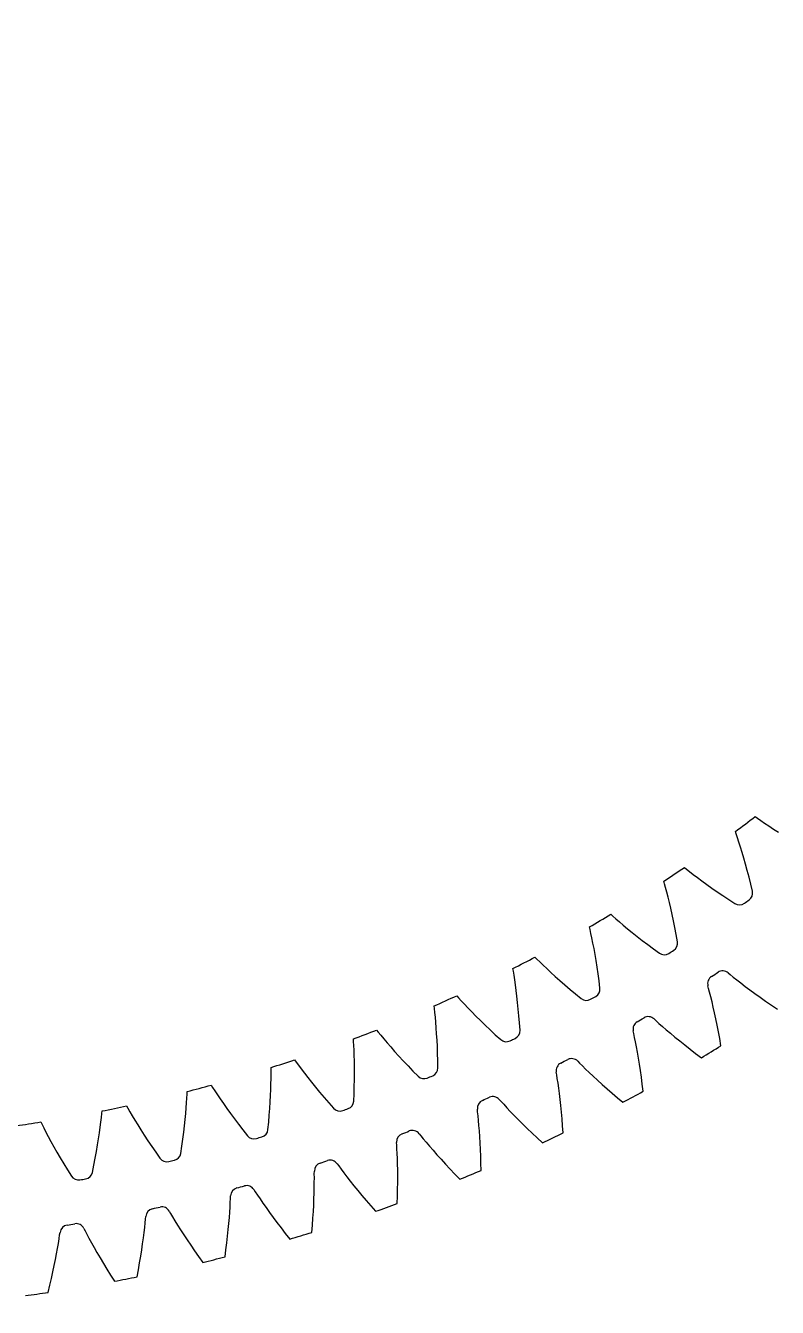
# Model space of a CAD drawing. Header units: millimetres. Extents: x -107 to 107, y -107 to 107.
# Drawn here: x -11.4 to 21.8, y -77.9 to -21.2 of the extents above; entities that cross this region are included whole.
import ezdxf

# ---------------------------------------------------------------- set-up
doc = ezdxf.new("R2010")
doc.units = ezdxf.units.MM

msp = doc.modelspace()

# ---------------------------------------------------------------- linework, layer by layer
at = {"layer": 'outer'}
msp.add_circle((0, 0), 107.079107, dxfattribs=at)
at = {"layer": 'thin_ring_external'}
for p, q in [((19.653584, -63.149518), (19.746287, -63.223363)), ((19.746287, -63.223363), (19.880474, -63.332211)), ((19.880474, -63.332211), (20.038686, -63.458438)), ((20.038686, -63.458438), (20.215542, -63.59696)), ((18.790584, -63.84227), (18.761122, -63.727471)), ((18.835016, -64.009243), (18.790584, -63.84227)), ((18.885479, -64.205247), (18.835016, -64.009243)), ((20.215542, -63.59696), (20.40828, -63.744971)), ((20.40828, -63.744971), (20.615204, -63.900621)), ((20.615204, -63.900621), (20.835167, -64.062568)), ((20.835167, -64.062568), (21.067341, -64.229777)), ((18.939535, -64.423294), (18.885479, -64.205247)), ((18.995753, -64.659714), (18.939535, -64.423294)), ((21.067341, -64.229777), (21.311105, -64.401417)), ((21.311105, -64.401417), (21.565971, -64.576797)), ((21.565971, -64.576797), (21.831554, -64.75533)), ((16.374961, -65.187617), (16.463772, -65.266099)), ((19.053138, -64.912205), (18.995753, -64.659714)), ((19.110935, -65.179169), (19.053138, -64.912205)), ((19.168539, -65.459429), (19.110935, -65.179169)), ((15.477714, -65.8354), (15.454152, -65.719246)), ((16.463772, -65.266099), (16.592226, -65.381657)), ((16.592226, -65.381657), (16.743787, -65.515797)), ((16.743787, -65.515797), (16.913339, -65.66317)), ((16.913339, -65.66317), (17.098268, -65.820829)), ((19.225445, -65.752077), (19.168539, -65.459429)), ((19.281222, -66.056386), (19.225445, -65.752077)), ((15.513563, -66.004424), (15.477714, -65.8354)), ((15.553951, -66.202749), (15.513563, -66.004424)), ((15.596803, -66.423272), (15.553951, -66.202749)), ((17.098268, -65.820829), (17.296974, -65.986842)), ((17.296974, -65.986842), (17.508381, -66.159809)), ((17.508381, -66.159809), (17.731715, -66.338655)), ((17.731715, -66.338655), (17.966396, -66.522517)), ((19.335493, -66.371763), (19.281222, -66.056386)), ((15.640876, -66.662254), (15.596803, -66.423272)), ((15.685294, -66.917346), (15.640876, -66.662254)), ((17.966396, -66.522517), (18.211975, -66.710682)), ((18.211975, -66.710682), (18.468095, -66.902543)), ((12.996547, -67.055649), (13.081235, -67.138564)), ((13.081235, -67.138564), (13.203622, -67.26053)), ((13.203622, -67.26053), (13.348135, -67.402234)), ((13.348135, -67.402234), (13.509941, -67.558071)), ((15.729384, -67.186913), (15.685294, -66.917346)), ((15.772603, -67.469749), (15.729384, -67.186913)), ((15.814491, -67.76492), (15.772603, -67.469749)), ((12.067395, -67.656773), (12.049794, -67.539568)), ((12.094566, -67.827407), (12.067395, -67.656773)), ((12.124776, -68.027536), (12.094566, -67.827407)), ((12.156312, -68.249959), (12.124776, -68.027536)), ((13.509941, -67.558071), (13.686579, -67.724968)), ((13.686579, -67.724968), (13.876549, -67.90091)), ((13.876549, -67.90091), (14.078849, -68.084446)), ((15.854657, -68.07168), (15.814491, -67.76492)), ((12.188125, -68.49088), (12.156312, -68.249959)), ((12.21946, -68.747907), (12.188125, -68.49088)), ((14.078849, -68.084446), (14.292759, -68.274462)), ((14.292759, -68.274462), (14.517746, -68.470067)), ((14.517746, -68.470067), (14.753397, -68.670526)), ((15.892754, -68.389417), (15.854657, -68.07168)), ((9.527158, -68.748741), (9.607502, -68.835871)), ((9.607502, -68.835871), (9.723501, -68.963927)), ((9.723501, -68.963927), (9.860591, -69.112826)), ((9.860591, -69.112826), (10.014228, -69.276722)), ((12.249728, -69.019374), (12.21946, -68.747907)), ((12.278448, -69.304047), (12.249728, -69.019374)), ((14.753397, -68.670526), (14.999387, -68.875215)), ((8.568524, -69.301638), (8.556931, -69.183686)), ((8.586947, -69.473436), (8.568524, -69.301638)), ((8.606899, -69.674847), (8.586947, -69.473436)), ((8.627037, -69.89859), (8.606899, -69.674847)), ((10.014228, -69.276722), (10.182113, -69.45242)), ((10.182113, -69.45242), (10.362853, -69.637832)), ((10.362853, -69.637832), (10.555517, -69.831458)), ((12.305211, -69.600972), (12.278448, -69.304047)), ((12.329661, -69.909383), (12.305211, -69.600972)), ((5.975844, -70.262475), (6.051634, -70.353594)), ((8.646506, -70.140821), (8.627037, -69.89859)), ((8.664676, -70.399112), (8.646506, -70.140821)), ((10.555517, -69.831458), (10.759446, -70.032149)), ((10.759446, -70.032149), (10.974152, -70.238987)), ((10.974152, -70.238987), (11.19926, -70.451217)), ((12.351484, -70.228651), (12.329661, -69.909383)), ((4.990229, -70.765702), (4.984674, -70.647313)), ((4.999856, -70.938217), (4.990229, -70.765702)), ((6.051634, -70.353594), (6.160944, -70.487406)), ((6.160944, -70.487406), (6.290252, -70.64311)), ((6.290252, -70.64311), (6.43532, -70.814637)), ((6.43532, -70.814637), (6.594015, -70.998678)), ((8.681044, -70.671771), (8.664676, -70.399112)), ((8.695191, -70.957539), (8.681044, -70.671771)), ((11.19926, -70.451217), (11.434477, -70.668199)), ((5.009498, -71.140384), (4.999856, -70.938217)), ((5.018185, -71.364863), (5.009498, -71.140384)), ((5.025261, -71.607773), (5.018185, -71.364863)), ((6.594015, -70.998678), (6.765051, -71.193078)), ((6.765051, -71.193078), (6.947577, -71.396289)), ((6.947577, -71.396289), (7.140993, -71.60713)), ((8.706758, -71.255444), (8.695191, -70.957539)), ((8.715428, -71.564701), (8.706758, -71.255444)), ((1.341846, -72.045147), (1.342343, -71.926628)), ((2.351871, -71.592902), (2.422909, -71.687772)), ((2.422909, -71.687772), (2.525244, -71.826991)), ((2.525244, -71.826991), (2.646432, -71.989095)), ((2.646432, -71.989095), (2.782554, -72.167805)), ((5.030219, -71.866655), (5.025261, -71.607773)), ((5.032643, -72.139793), (5.030219, -71.866655)), ((7.140993, -71.60713), (7.344857, -71.824662)), ((7.344857, -71.824662), (7.558835, -72.048109)), ((8.720921, -71.884666), (8.715428, -71.564701)), ((1.339172, -72.644954), (1.341958, -72.420324)), ((1.342652, -72.217928), (1.341846, -72.045147)), ((1.341958, -72.420324), (1.342652, -72.217928)), ((2.782554, -72.167805), (2.931644, -72.359709)), ((2.931644, -72.359709), (3.092531, -72.562588)), ((3.092531, -72.562588), (3.264443, -72.774854)), ((5.02852, -72.724018), (5.03218, -72.425911)), ((5.03218, -72.425911), (5.032643, -72.139793)), ((7.558835, -72.048109), (7.782666, -72.276818)), ((-2.375124, -73.309231), (-2.367107, -73.136634)), ((-2.367107, -73.136634), (-2.360559, -73.018295)), ((-1.335308, -72.736552), (-1.269206, -72.834926)), ((-1.269206, -72.834926), (-1.174114, -72.979188)), ((-1.174114, -72.979188), (-1.06136, -73.147268)), ((1.325568, -73.146705), (1.333835, -72.887908)), ((1.333835, -72.887908), (1.339172, -72.644954)), ((3.264443, -72.774854), (3.446841, -72.995297)), ((3.446841, -72.995297), (3.639332, -73.222954)), ((5.010537, -73.353143), (5.021389, -73.033314)), ((5.021389, -73.033314), (5.02852, -72.724018)), ((-5.076072, -73.69044), (-5.01508, -73.792061)), ((-2.400404, -73.735522), (-2.386152, -73.511327)), ((-2.386152, -73.511327), (-2.375124, -73.309231)), ((-1.06136, -73.147268), (-0.934542, -73.332696)), ((-0.934542, -73.332696), (-0.795445, -73.531962)), ((-0.795445, -73.531962), (-0.645127, -73.742792)), ((1.280094, -74.002863), (1.298971, -73.705333)), ((1.298971, -73.705333), (1.314043, -73.419611)), ((1.314043, -73.419611), (1.325568, -73.146705)), ((3.639332, -73.222954), (3.841621, -73.457035)), ((3.841621, -73.457035), (4.053482, -73.696875)), ((-6.165106, -74.410548), (-6.143774, -74.209279)), ((-6.143774, -74.209279), (-6.126954, -74.037316)), ((-6.126954, -74.037316), (-6.114372, -73.919466)), ((-5.01508, -73.792061), (-4.927478, -73.94099)), ((-4.927478, -73.94099), (-4.823453, -74.114608)), ((-4.823453, -74.114608), (-4.706268, -74.30627)), ((-2.465055, -74.507886), (-2.43961, -74.235924)), ((-2.43961, -74.235924), (-2.418139, -73.977886)), ((-2.418139, -73.977886), (-2.400404, -73.735522)), ((-0.645127, -73.742792), (-0.484277, -73.963558)), ((-0.484277, -73.963558), (-0.313373, -74.193027)), ((-0.313373, -74.193027), (-0.132758, -74.430216)), ((1.257179, -74.311392), (1.280094, -74.002863)), ((-9.953464, -74.915723), (-9.927885, -74.744843)), ((-9.927885, -74.744843), (-9.909302, -74.62779)), ((-8.860663, -74.452078), (-8.804939, -74.556681)), ((-8.804939, -74.556681), (-8.725056, -74.709889)), ((-8.725056, -74.709889), (-8.630032, -74.888592)), ((-6.220874, -74.874865), (-6.190787, -74.633722)), ((-6.190787, -74.633722), (-6.165106, -74.410548)), ((-4.706268, -74.30627), (-4.577527, -74.512379)), ((-4.577527, -74.512379), (-4.438171, -74.730608)), ((-4.438171, -74.730608), (-4.288804, -74.9593)), ((-2.52874, -75.088643), (-2.494696, -74.792465)), ((-2.494696, -74.792465), (-2.465055, -74.507886)), ((-0.132758, -74.430216), (0.057316, -74.674321)), ((0.057316, -74.674321), (0.256654, -74.924666)), ((1.230011, -74.630249), (1.257179, -74.311392)), ((-10.064449, -75.576504), (-10.022088, -75.337212)), ((-10.022088, -75.337212), (-9.985045, -75.11564)), ((-9.985045, -75.11564), (-9.953464, -74.915723)), ((-8.630032, -74.888592), (-8.522786, -75.085987)), ((-8.522786, -75.085987), (-8.404737, -75.298401)), ((-8.404737, -75.298401), (-8.276705, -75.523461)), ((-6.338924, -75.684472), (-6.294791, -75.401778)), ((-6.294791, -75.401778), (-6.255493, -75.13147)), ((-6.255493, -75.13147), (-6.220874, -74.874865)), ((-4.288804, -74.9593), (-4.129839, -75.197196)), ((-4.129839, -75.197196), (-3.96157, -75.443298)), ((-2.610793, -75.712654), (-2.567379, -75.3956)), ((-2.567379, -75.3956), (-2.52874, -75.088643)), ((-10.165174, -76.098955), (-10.112125, -75.831007)), ((-10.112125, -75.831007), (-10.064449, -75.576504)), ((-8.276705, -75.523461), (-8.13921, -75.759482)), ((-8.13921, -75.759482), (-7.9926, -76.005184)), ((-6.442309, -76.283109), (-6.388047, -75.978526)), ((-6.388047, -75.978526), (-6.338924, -75.684472)), ((-3.96157, -75.443298), (-3.784209, -75.69679)), ((-3.784209, -75.69679), (-3.597914, -75.956986)), ((-10.287757, -76.670189), (-10.223685, -76.379027)), ((-10.223685, -76.379027), (-10.165174, -76.098955)), ((-7.9926, -76.005184), (-7.837117, -76.259556)), ((-7.837117, -76.259556), (-7.67293, -76.521774)), ((-7.67293, -76.521774), (-7.500164, -76.791143)), ((-6.501855, -76.597533), (-6.442309, -76.283109)), ((-10.433024, -77.282578), (-10.357501, -76.971604)), ((-10.357501, -76.971604), (-10.287757, -76.670189))]:
    msp.add_line(p, q, dxfattribs=at)
for centre, radius, start, end in [((19.121308, -63.623112), 0.375, 122.796189, 196.158149), ((-21.875, 0), 75.3125, 302.796189, 303.05747), ((19.411016, -63.435499), 0.375, 49.69551, 123.05747), ((-21.875, 0), 75.3125, 299.86936, 300.13064), ((16.118106, -65.46084), 0.375, 46.76868, 120.13064), ((15.819197, -65.633415), 0.375, 119.86936, 193.23132), ((-21.875, 0), 78.125, 301.090518, 301.836311), ((12.418746, -67.472488), 0.375, 116.94253, 190.30449), ((-21.875, 0), 75.3125, 296.94253, 297.203811), ((12.726077, -67.3154), 0.375, 43.841851, 117.203811), ((-21.875, 0), 78.125, 298.163689, 298.909482), ((8.928826, -69.135533), 0.375, 114.015701, 187.377661), ((-21.875, 0), 75.3125, 294.015701, 294.276982), ((9.243778, -68.994343), 0.375, 40.915022, 114.276982), ((5.358543, -70.618211), 0.375, 111.088872, 184.450832), ((-21.875, 0), 75.3125, 291.088872, 291.350153), ((5.680293, -70.493287), 0.375, 37.988193, 111.350153), ((-21.875, 0), 78.125, 295.23686, 295.982652), ((2.044919, -71.808322), 0.375, 35.061363, 108.423323), ((1.717211, -71.916655), 0.375, 108.162042, 181.524003), ((-21.875, 0), 75.3125, 288.162042, 288.423323), ((-21.875, 0), 78.125, 292.310031, 293.055823), ((-21.875, 0), 75.3125, 285.235213, 285.496494), ((-1.652858, -72.936017), 0.375, 32.134534, 105.496494), ((-1.985671, -73.027476), 0.375, 105.235213, 178.597173), ((-5.740442, -73.947777), 0.375, 102.308384, 175.670344), ((-21.875, 0), 75.3125, 282.308384, 282.569665), ((-5.403393, -73.873431), 0.375, 29.207705, 102.569665), ((-21.875, 0), 78.125, 289.383201, 290.128994), ((-21.875, 0), 75.3125, 279.381555, 279.642836), ((-9.196901, -74.618117), 0.375, 26.280875, 99.642836), ((-9.537306, -74.675156), 0.375, 99.381555, 172.743515), ((-21.875, 0), 78.125, 286.456372, 287.202165), ((-21.875, 0), 78.125, 283.529543, 284.275335), ((-21.875, 0), 78.125, 280.602714, 281.348506), ((-21.875, 0), 78.125, 277.675884, 278.421677)]:
    msp.add_arc(centre, radius, start, end, dxfattribs=at)
at = {"layer": 'thin_ring_internal'}
for p, q in [((20.852277, -56.234068), (20.949636, -56.303798)), ((20.949636, -56.303798), (21.092999, -56.404966)), ((21.092999, -56.404966), (21.262005, -56.522011)), ((21.262005, -56.522011), (21.450892, -56.650118)), ((21.450892, -56.650118), (21.656699, -56.786607)), ((20.012252, -57.004608), (19.972916, -56.891498)), ((20.068725, -57.170736), (20.012252, -57.004608)), ((20.133173, -57.365951), (20.068725, -57.170736)), ((21.656699, -56.786607), (21.877601, -56.929698)), ((20.202605, -57.583365), (20.133173, -57.365951)), ((20.27529, -57.819379), (20.202605, -57.583365)), ((20.350036, -58.071739), (20.27529, -57.819379)), ((20.425949, -58.338892), (20.350036, -58.071739)), ((20.502317, -58.619693), (20.425949, -58.338892)), ((17.717621, -58.483459), (17.811027, -58.558402)), ((17.811027, -58.558402), (17.948652, -58.667247)), ((17.948652, -58.667247), (18.111013, -58.793347)), ((18.111013, -58.793347), (18.292623, -58.931578)), ((18.292623, -58.931578), (18.490669, -59.079102)), ((20.578551, -58.913263), (20.502317, -58.619693)), ((20.65415, -59.218902), (20.578551, -58.913263)), ((16.836771, -59.206976), (16.803671, -59.091886)), ((16.884088, -59.37594), (16.836771, -59.206976)), ((16.937779, -59.574383), (16.884088, -59.37594)), ((18.490669, -59.079102), (18.703427, -59.234043)), ((18.703427, -59.234043), (18.929733, -59.395037)), ((18.929733, -59.395037), (19.168747, -59.56103)), ((20.729625, -59.53536), (20.65415, -59.218902)), ((16.995235, -59.795265), (16.937779, -59.574383)), ((17.054922, -60.034895), (16.995235, -59.795265)), ((17.115776, -60.290961), (17.054922, -60.034895)), ((19.168747, -59.56103), (19.419837, -59.731173)), ((19.419837, -59.731173), (19.682512, -59.904759)), ((19.682512, -59.904759), (19.955423, -60.081852)), ((14.464806, -60.558312), (14.55398, -60.638244)), ((14.55398, -60.638244), (14.685455, -60.754442)), ((17.176987, -60.561861), (17.115776, -60.290961)), ((17.237906, -60.846413), (17.176987, -60.561861)), ((13.545759, -61.232647), (13.518993, -61.115922)), ((13.583778, -61.403942), (13.545759, -61.232647)), ((14.685455, -60.754442), (14.840688, -60.889221)), ((14.840688, -60.889221), (15.014478, -61.037163)), ((15.014478, -61.037163), (15.204172, -61.195282)), ((15.204172, -61.195282), (15.408151, -61.36161)), ((17.297995, -61.143708), (17.237906, -60.846413)), ((17.35679, -61.453019), (17.297995, -61.143708)), ((13.626552, -61.605022), (13.583778, -61.403942)), ((13.67186, -61.828711), (13.626552, -61.605022)), ((15.408151, -61.36161), (15.625328, -61.534722)), ((15.625328, -61.534722), (15.85492, -61.71352)), ((15.85492, -61.71352), (16.096345, -61.897121)), ((17.414871, -61.773126), (17.35679, -61.453019)), ((13.718373, -62.071244), (13.67186, -61.828711)), ((13.765152, -62.330251), (13.718373, -62.071244)), ((13.811478, -62.604089), (13.765152, -62.330251)), ((16.096345, -61.897121), (16.349148, -62.084793)), ((16.349148, -62.084793), (16.611981, -62.276524)), ((11.103538, -62.452435), (11.188214, -62.537118)), ((11.188214, -62.537118), (11.313147, -62.660323)), ((11.313147, -62.660323), (11.460788, -62.803377)), ((11.460788, -62.803377), (11.62624, -62.960589)), ((13.856767, -62.891544), (13.811478, -62.604089)), ((13.900531, -63.191676), (13.856767, -62.891544)), ((10.149038, -63.075575), (10.128686, -62.957563)), ((10.177646, -63.248692), (10.149038, -63.075575)), ((10.209375, -63.451807), (10.177646, -63.248692)), ((10.2424, -63.677637), (10.209375, -63.451807)), ((11.62624, -62.960589), (11.807016, -63.128831)), ((11.807016, -63.128831), (12.001608, -63.30605)), ((12.001608, -63.30605), (12.209007, -63.490764)), ((12.209007, -63.490764), (12.428493, -63.681833)), ((13.942348, -63.503736), (13.900531, -63.191676)), ((13.982861, -63.826538), (13.942348, -63.503736)), ((10.275598, -63.922348), (10.2424, -63.677637)), ((10.308164, -64.183522), (10.275598, -63.922348)), ((12.428493, -63.681833), (12.659531, -63.878344)), ((12.659531, -63.878344), (12.901708, -64.079541)), ((6.656744, -64.730262), (6.642867, -64.611314)), ((7.643849, -64.160176), (7.723774, -64.249356)), ((7.723774, -64.249356), (7.841792, -64.3792)), ((7.841792, -64.3792), (7.981401, -64.530103)), ((7.981401, -64.530103), (8.138021, -64.696116)), ((10.339466, -64.459482), (10.308164, -64.183522)), ((10.368991, -64.748981), (10.339466, -64.459482)), ((12.901708, -64.079541), (13.153678, -64.285339)), ((6.675856, -64.904682), (6.656744, -64.730262)), ((6.696446, -65.109227), (6.675856, -64.904682)), ((6.717089, -65.336523), (6.696446, -65.109227)), ((8.138021, -64.696116), (8.30934, -64.873979)), ((8.30934, -64.873979), (8.493964, -65.06156)), ((8.493964, -65.06156), (8.690966, -65.257324)), ((10.396299, -65.051056), (10.368991, -64.748981)), ((10.421012, -65.364934), (10.396299, -65.051056)), ((4.096064, -65.676438), (4.171, -65.769849)), ((4.171, -65.769849), (4.281752, -65.905944)), ((6.736874, -65.582682), (6.717089, -65.336523)), ((6.755128, -65.845245), (6.736874, -65.582682)), ((8.690966, -65.257324), (8.89969, -65.460094)), ((8.89969, -65.460094), (9.119652, -65.668928)), ((9.119652, -65.668928), (9.350481, -65.88305)), ((10.443837, -65.689466), (10.421012, -65.364934)), ((3.0793, -66.191768), (3.07194, -66.072239)), ((3.088858, -66.366971), (3.0793, -66.191768)), ((4.281752, -65.905944), (4.412912, -66.064246)), ((4.412912, -66.064246), (4.560232, -66.238564)), ((4.560232, -66.238564), (4.721582, -66.425517)), ((6.771314, -66.122502), (6.755128, -65.845245)), ((6.784985, -66.413182), (6.771314, -66.122502)), ((9.350481, -65.88305), (9.590837, -66.102301)), ((3.098248, -66.572335), (3.088858, -66.366971)), ((3.106447, -66.80042), (3.098248, -66.572335)), ((3.112761, -67.047292), (3.106447, -66.80042)), ((4.721582, -66.425517), (4.895687, -66.622901)), ((4.895687, -66.622901), (5.081705, -66.829131)), ((5.081705, -66.829131), (5.279044, -67.042996)), ((6.795757, -66.716297), (6.784985, -66.413182)), ((6.803292, -67.031056), (6.795757, -66.716297)), ((-0.572617, -67.455731), (-0.573439, -67.33598)), ((-0.572641, -67.631195), (-0.572617, -67.455731)), ((0.470771, -66.996695), (0.540494, -67.094059)), ((0.540494, -67.094059), (0.643649, -67.235999)), ((0.643649, -67.235999), (0.765968, -67.401228)), ((0.765968, -67.401228), (0.903549, -67.58333)), ((3.116649, -67.31046), (3.112761, -67.047292)), ((3.11767, -67.588187), (3.116649, -67.31046)), ((5.279044, -67.042996), (5.487273, -67.263531)), ((5.487273, -67.263531), (5.706065, -67.489939)), ((6.808361, -67.35635), (6.803292, -67.031056)), ((-0.578748, -68.064958), (-0.57448, -67.836766)), ((-0.57448, -67.836766), (-0.572641, -67.631195)), ((0.903549, -67.58333), (1.054449, -67.778816)), ((1.054449, -67.778816), (1.217515, -67.985412)), ((1.217515, -67.985412), (1.391993, -68.201493)), ((3.10965, -68.182431), (3.115447, -67.879179)), ((3.115447, -67.879179), (3.11767, -67.588187)), ((5.706065, -67.489939), (5.934089, -67.721989)), ((-4.297715, -68.693582), (-4.288109, -68.51838)), ((-4.288109, -68.51838), (-4.28239, -68.398763)), ((-3.22121, -68.117008), (-3.156908, -68.218034)), ((-3.156908, -68.218034), (-3.061659, -68.365395)), ((-3.061659, -68.365395), (-2.948545, -68.537057)), ((-2.948545, -68.537057), (-2.821114, -68.726401)), ((-0.610561, -68.852162), (-0.596415, -68.574794)), ((-0.596415, -68.574794), (-0.585926, -68.311806)), ((-0.585926, -68.311806), (-0.578748, -68.064958)), ((1.391993, -68.201493), (1.57736, -68.425816)), ((1.57736, -68.425816), (1.773235, -68.657393)), ((3.087282, -68.822217), (3.099985, -68.497132)), ((3.099985, -68.497132), (3.10965, -68.182431)), ((-6.968862, -69.034033), (-6.910172, -69.13842)), ((-6.910172, -69.13842), (-6.823112, -69.290763)), ((-4.348147, -69.372451), (-4.327501, -69.126363)), ((-4.327501, -69.126363), (-4.310778, -68.898745)), ((-4.310778, -68.898745), (-4.297715, -68.693582)), ((-2.821114, -68.726401), (-2.681114, -68.929836)), ((-2.681114, -68.929836), (-2.529573, -69.145029)), ((-2.529573, -69.145029), (-2.367155, -69.370315)), ((-0.651021, -69.445081), (-0.628672, -69.142599)), ((-0.628672, -69.142599), (-0.610561, -68.852162)), ((1.773235, -68.657393), (1.979336, -68.895411)), ((1.979336, -68.895411), (2.194347, -69.139567)), ((-8.099493, -69.755103), (-8.075246, -69.550959)), ((-8.075246, -69.550959), (-8.056087, -69.376544)), ((-8.056087, -69.376544), (-8.043845, -69.257417)), ((-6.823112, -69.290763), (-6.719542, -69.468345)), ((-6.719542, -69.468345), (-6.602641, -69.664366)), ((-6.602641, -69.664366), (-6.473959, -69.875142)), ((-4.402255, -69.910656), (-4.372982, -69.634474)), ((-4.372982, -69.634474), (-4.348147, -69.372451)), ((-2.367155, -69.370315), (-2.194316, -69.604426)), ((-2.194316, -69.604426), (-2.011379, -69.846354)), ((-0.677857, -69.758785), (-0.651021, -69.445081)), ((-10.760999, -69.745033), (-10.708098, -69.852469)), ((-10.708098, -69.852469), (-10.629487, -70.009339)), ((-10.629487, -70.009339), (-10.535768, -70.192313)), ((-10.535768, -70.192313), (-10.429746, -70.394424)), ((-8.201783, -70.486337), (-8.162676, -70.226061)), ((-8.162676, -70.226061), (-8.128621, -69.981468)), ((-8.128621, -69.981468), (-8.099493, -69.755103)), ((-6.473959, -69.875142), (-6.334396, -70.09829)), ((-6.334396, -70.09829), (-6.184523, -70.332109)), ((-4.475033, -70.50048), (-4.436199, -70.19967)), ((-4.436199, -70.19967), (-4.402255, -69.910656)), ((-2.011379, -69.846354), (-1.818584, -70.095272)), ((-1.818584, -70.095272), (-1.617226, -70.350805)), ((-0.708294, -70.082692), (-0.677857, -69.758785)), ((-10.429746, -70.394424), (-10.312767, -70.611913)), ((-10.312767, -70.611913), (-10.185598, -70.842349)), ((-10.185598, -70.842349), (-10.048718, -71.084004)), ((-8.29577, -71.047238), (-8.246093, -70.760508)), ((-8.246093, -70.760508), (-8.201783, -70.486337)), ((-6.184523, -70.332109), (-6.024726, -70.575309)), ((-6.024726, -70.575309), (-5.855274, -70.826866)), ((-5.855274, -70.826866), (-5.67636, -71.085941)), ((-4.567039, -71.134012), (-4.51896, -70.81225)), ((-4.51896, -70.81225), (-4.475033, -70.50048)), ((-10.048718, -71.084004), (-9.90244, -71.335568)), ((-9.90244, -71.335568), (-9.746978, -71.596003)), ((-8.41186, -71.654384), (-8.350973, -71.345478)), ((-8.350973, -71.345478), (-8.29577, -71.047238)), ((-5.67636, -71.085941), (-5.489257, -71.352089)), ((-9.746978, -71.596003), (-9.582479, -71.864462)), ((-9.582479, -71.864462), (-9.410189, -72.14043)), ((-8.477439, -71.97304), (-8.41186, -71.654384))]:
    msp.add_line(p, q, dxfattribs=at)
for centre, radius, start, end in [((-21.875, 0), 70.625, 306.337239, 307.227978), ((-21.875, 0), 70.625, 303.206805, 304.097543), ((20.363365, -59.615849), 0.375, 305.317915, 12.394261), ((20.153917, -59.763693), 0.375, 238.040521, 305.116868), ((-21.875, 0), 73.4375, 305.116868, 305.317915), ((-21.875, 0), 70.625, 300.07637, 300.967108), ((17.044762, -61.833494), 0.375, 302.18748, 9.263826), ((16.827554, -61.96968), 0.375, 234.910087, 301.986433), ((-21.875, 0), 73.4375, 301.986433, 302.18748), ((-21.875, 0), 70.625, 296.945935, 297.836674), ((13.610008, -63.866604), 0.375, 299.057045, 6.133392), ((-21.875, 0), 70.625, 293.8155, 294.706239), ((13.385686, -63.990725), 0.375, 231.779652, 298.855998), ((-21.875, 0), 73.4375, 298.855998, 299.057045), ((-21.875, 0), 70.625, 290.685066, 291.575804), ((10.069352, -65.709111), 0.375, 295.926611, 3.002957), ((9.838587, -65.820797), 0.375, 228.649217, 295.725563), ((-21.875, 0), 73.4375, 295.725563, 295.926611), ((-21.875, 0), 70.625, 287.554631, 288.445369), ((6.433362, -67.355516), 0.375, 292.796176, 359.872522), ((6.196842, -67.454433), 0.375, 225.518782, 292.595129), ((-21.875, 0), 73.4375, 292.595129, 292.796176), ((-21.875, 0), 70.625, 284.424196, 285.314934), ((-21.875, 0), 70.625, 281.293761, 282.1845), ((2.47132, -68.886759), 0.375, 222.388347, 289.464694), ((-21.875, 0), 73.4375, 289.464694, 289.665741), ((2.712888, -68.800906), 0.375, 289.665741, 356.742087), ((-21.875, 0), 70.625, 278.163326, 279.054065), ((-1.080965, -70.040967), 0.375, 286.535306, 353.611653), ((-1.326862, -70.1135), 0.375, 219.257913, 286.334259), ((-21.875, 0), 73.4375, 286.334259, 286.535306), ((-5.186367, -71.130995), 0.375, 216.127478, 283.203824), ((-21.875, 0), 73.4375, 283.203824, 283.404871), ((-4.936876, -71.071998), 0.375, 283.404871, 350.481218), ((-8.843337, -71.890922), 0.375, 280.274437, 347.350783), ((-9.095677, -71.936207), 0.375, 212.997043, 280.073389), ((-21.875, 0), 73.4375, 280.073389, 280.274437)]:
    msp.add_arc(centre, radius, start, end, dxfattribs=at)

doc.saveas('drawing.dxf')
